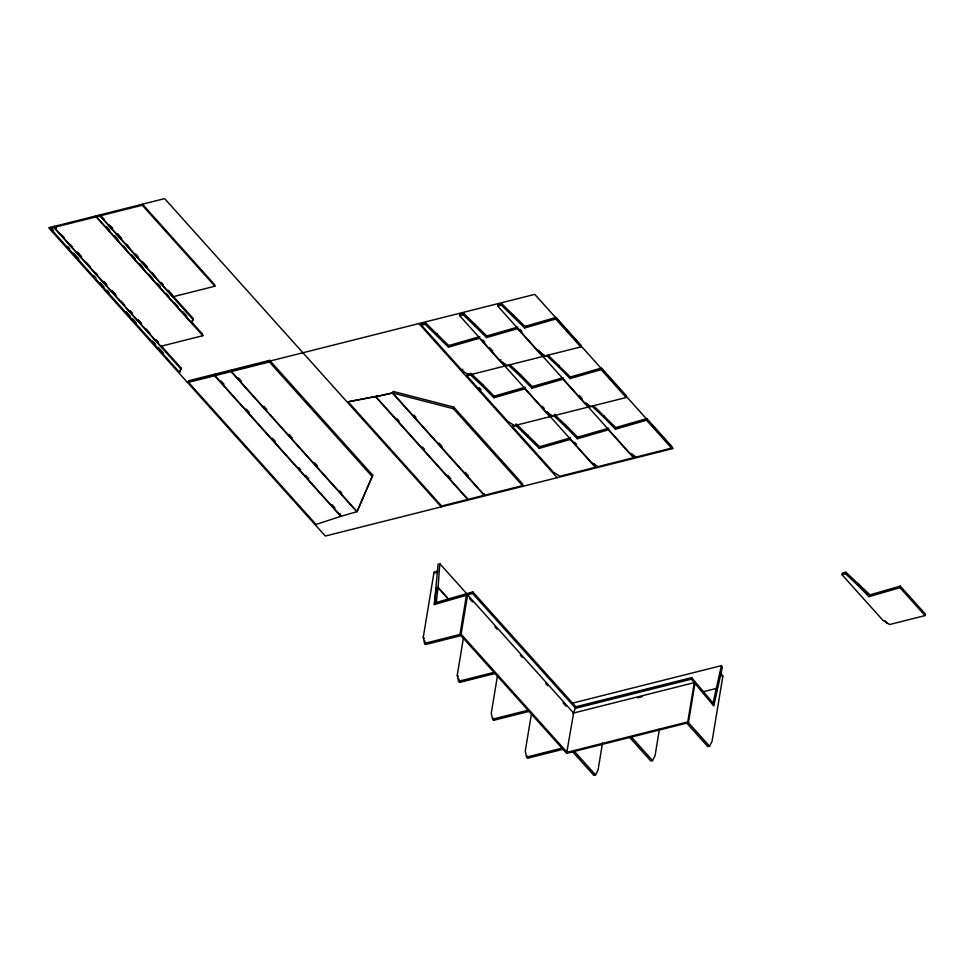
<?xml version="1.0" encoding="UTF-8"?>
<svg xmlns="http://www.w3.org/2000/svg" width="974" height="974" viewBox="0 0 974 974"><rect width="100%" height="100%" fill="white"/><g stroke="black" fill="none" stroke-linecap="round" stroke-linejoin="round"><path stroke-width="1.46" d="M572.164 703.216L721.381 665.644L722.379 666.922L713.759 705.943L691.357 679.17L575.622 708.305L472.573 593.47L434.343 604.562L438.081 564.275L439.81 563.702L467.143 594.164M434.343 604.562L436.34 588.065L438.057 587.566L449.16 599.935L438.057 587.48L439.81 563.702M436.255 602.48L438.057 587.566M472.573 593.47L472.767 591.888L434.538 602.979M392.778 393.033L392.997 391.39L453.665 407.059L522.746 484.054L522.478 485.649L484.468 495.218L392.778 393.033L453.434 408.715L522.478 485.649M453.434 408.715L453.665 407.059M472.767 591.888L575.853 706.771L573.223 713.893M161.002 345.6L181.188 368.087L179.581 372.372L50.368 228.366L50.538 227.295L53.57 230.68M181.006 369.158L53.874 227.478L54.057 226.418L56.078 228.659M191.221 321.505L202.324 333.887L202.835 335.701L160.832 346.281L54.167 227.405L54.337 226.345L56.358 228.586M202.835 335.701L96.158 216.837L96.341 215.765M167.942 290.374L193.242 318.571L191.671 322.869L96.45 216.764L96.621 215.692M193.071 319.642L99.969 215.875L100.139 214.816L104.194 219.32M214.913 286.21L142.253 205.234L142.423 204.163L214.414 284.396L214.913 286.21L172.909 296.778L100.249 215.802L100.432 214.743M179.581 372.372L181.188 368.087M191.671 322.869L193.242 318.571M188.518 382.332L188.786 380.724L214.913 374.15L214.645 375.745L340.803 516.342L316.051 524.45L188.518 382.332L214.645 375.745M214.937 375.672L215.193 374.077L231.349 370.01L231.082 371.605L356.825 511.74L341.083 516.269L214.937 375.672L231.082 371.605M231.374 371.544L231.642 369.937L269.652 360.368L372.738 475.251L357.068 511.618L231.374 371.544L269.384 361.975L372.421 476.81M269.384 361.975L269.652 360.368M421.511 325.219L421.766 323.624L425.382 322.711L448.722 345.575L448.454 347.17L479.537 338.222L504.556 366.114L469.115 375.027L462.492 370.887L421.511 325.219L425.127 324.318L448.454 347.17M425.127 324.318L425.382 322.711M437.022 335.494L437.277 333.887M459.606 315.637L459.874 314.03L463.49 313.117L486.817 335.981L486.562 337.576L517.632 328.628L542.664 356.521L507.223 365.445L500.587 361.305L459.606 315.637L463.222 314.724L486.562 337.576M463.222 314.724L463.49 313.117M462.492 370.887L462.747 369.292M460.994 635.608L425.541 644.532L424.53 643.388L423.252 637.325L434.063 572.018L437.582 571.129L437.399 572.188M547.218 411.758L550.225 415.107L549.957 416.702L514.516 425.626L507.892 421.486L466.911 375.818L467.167 374.223L469.578 373.614M475.117 325.9L475.385 324.293M549.957 416.702L524.937 388.821L493.855 397.769L482.422 386.081L482.678 384.487L470.783 373.31M497.714 306.043L497.982 304.436L501.598 303.535L524.925 326.387L524.657 327.982L555.74 319.034L580.76 346.927L545.318 355.851L538.695 351.711L497.714 306.043L501.33 305.13L524.657 327.982M501.33 305.13L501.598 303.535M493.855 397.769L494.122 396.162L482.678 384.487M500.587 361.305L500.855 359.698M504.556 366.114L504.824 364.507L502.815 362.279M586.324 403.285L588.32 405.513L588.065 407.108L552.623 416.032L545.988 411.892L505.007 366.224L505.275 364.629M513.225 316.307L513.493 314.712M722.745 676.906L720.59 674.507L720.821 673.497L722.915 675.834L712.104 741.153L709.583 746.242L687.766 721.917L567.075 752.305L461.104 634.184L467.605 594.907L466.473 595.187L459.972 634.464L566.637 753.34L688.448 722.671L694.949 683.395L694.267 682.64L573.576 713.029L467.605 594.907M392.352 392.899L375.879 396.662L468.031 499.358L484.175 495.291L484.443 493.684M494.999 673.509L459.558 682.433L458.535 681.289L457.256 675.226L463.441 637.873M593.616 463.466L595.625 465.706L595.357 467.301L559.916 476.225L553.293 472.086L512.312 426.417L512.567 424.81M588.065 407.108L563.033 379.227L531.962 388.176L520.518 376.488L520.786 374.893L509.974 364.739M539.255 448.357L515.928 425.504L516.183 423.909L539.523 446.762L539.255 448.357L570.338 439.42L595.357 467.301M524.937 388.821L525.193 387.214L494.122 396.162M531.962 388.176L532.218 386.568L520.786 374.893M538.695 351.711L538.963 350.104M527.823 436.681L528.078 435.086M542.664 356.521L542.92 354.913L539.925 351.577M548.082 355.145L570.326 376.987L601.408 368.038L626.428 395.919L626.16 397.526L590.719 406.438L584.096 402.299L543.115 356.63L543.382 355.035M555.74 319.034L556.008 317.439L524.925 326.387M497.458 675.773L491.273 713.126L492.54 719.189L493.562 720.322L529.004 711.41M631.724 453.884L633.721 456.112L633.465 457.707L598.024 466.631L591.388 462.492L550.407 416.823L550.675 415.228M626.16 397.526L601.141 369.633L570.058 378.582L558.626 366.906L558.893 365.299M563.033 379.227L563.301 377.632L532.218 386.568M570.058 378.582L570.326 376.987M633.465 457.707L608.433 429.826L577.363 438.763L565.918 427.087L566.186 425.492L554.291 414.315M580.76 346.927L581.028 345.332L556.008 317.439M531.463 713.674L525.278 751.027L526.544 757.09L527.567 758.222L563.009 749.298M577.363 438.763L577.619 437.168L566.186 425.492M593.483 405.732L615.726 427.574L646.809 418.625L671.829 446.518L671.561 448.113L636.119 457.037L629.496 452.898L588.515 407.229L588.783 405.634M601.141 369.633L601.408 368.038M671.561 448.113L646.541 420.232L615.458 429.181L604.026 417.493L604.294 415.898M615.458 429.181L615.726 427.574M567.099 752.293L566.637 753.34L573.601 713.017M646.541 420.232L646.809 418.625M602.529 742.967L598.085 769.862L595.564 774.939L593.848 775.377L572.712 751.806M659.544 728.613L655.088 755.507L652.568 760.584L650.863 761.023L629.715 737.464M687.766 721.917L694.267 682.64M925.032 615.592L900.013 587.699L868.93 596.648L857.497 584.972L857.765 583.365L869.198 595.053L900.28 586.105L925.3 613.985L925.032 615.592L889.591 624.517L882.968 620.377L841.986 574.709L842.254 573.102L845.87 572.188L870.719 595.552M857.497 584.972L845.602 573.796L845.87 572.188M868.93 596.648L869.198 595.053M900.013 587.699L900.28 586.105M357.068 511.618L372.738 475.251M691.357 679.17L691.662 677.612L575.853 706.771M713.053 703.179L721.381 665.644M348.108 401.799L376.877 396.272L348.108 401.799L441.612 506.005L467.739 499.431L375.599 396.747M436.328 588.053L438.057 587.48M448.722 345.575L479.792 336.627M486.817 335.981L517.9 327.033M539.523 446.762L570.594 437.813M577.619 437.168L608.701 428.219M50.368 228.366L53.874 227.478M54.167 227.405L96.158 216.837M96.45 216.764L99.969 215.875M100.249 215.802L142.253 205.234M186.996 381.93L534.787 294.379L673.083 448.515L325.304 536.053L48.7 227.806L164.63 198.623L441.222 506.87M466.911 375.818L470.527 374.905L482.422 386.081M505.007 366.224L508.623 365.323L520.518 376.488M543.115 356.63L546.731 355.729L558.626 366.906M512.312 426.417L515.928 425.504M550.407 416.823L554.023 415.91L565.918 427.087M588.515 407.229L592.131 406.316L604.026 417.493M433.893 573.077L437.509 572.164M424.53 643.388L461.104 634.184M841.986 574.709L845.602 573.796M458.535 681.289L493.976 672.364M492.54 719.189L527.981 710.265M637.714 697.81L642.11 696.702M702.753 691.881L715.987 688.484L716.986 689.75L715.975 688.557M526.544 757.09L561.998 748.166M709.583 746.242L707.879 746.668L686.731 723.11M375.879 396.662L392.449 393.058L484.175 495.291M884.928 620.669L887.484 623.506M519.909 329.261L521.906 331.489M579.323 395.481L582.318 398.816M482.8 339.975L484.796 342.203M489.812 347.779L492.807 351.127M542.214 406.182L544.21 408.41M574.599 442.281L576.608 444.509M479.171 387.591L481.168 389.819M418.857 323.563L557.152 477.698M413.889 415.058L415.91 417.31M439.091 443.146L442.111 446.518M465.292 472.341L468.324 475.714M397.124 418.844L399.157 421.097M422.448 447.054L424.469 449.306M447.76 475.263L450.792 478.648M631.432 737.026L652.568 760.584M469.517 598.584L472.56 601.981M494.914 626.891L496.947 629.155M520.311 655.198L522.344 657.462M545.708 683.492L547.741 685.757M562.984 702.741L566.028 706.138M110.561 226.041L112.594 228.293M117.659 233.955L121.713 238.472M135.91 254.287L137.943 256.552M143.008 262.201L147.062 266.718M161.258 282.533L163.291 284.798M168.356 290.447L172.41 294.964M109.246 224.957L112.29 228.342M117.343 233.979L121.397 238.496M126.45 244.133L129.493 247.518M135.556 254.287L137.59 256.539M142.642 262.176L146.697 266.693M151.749 272.33L155.803 276.835M160.856 282.484L162.889 284.737M106.75 226.991L109.794 230.375M114.859 236.012L116.88 238.277M132.074 255.212L135.118 258.597M140.183 264.234L142.204 266.499M157.398 283.422L160.442 286.819M182.722 311.643L186.777 316.16M106.434 227.015L109.465 230.388M114.506 236.012L118.548 240.517M123.588 246.142L126.62 249.514M131.673 255.139L134.692 258.512M139.745 264.137L143.787 268.641M148.827 274.266L152.869 278.759M157.91 284.384L159.931 286.636M165.994 293.381L169.013 296.766M174.066 302.39L178.096 306.883M184.159 313.628L186.18 315.88M574.417 751.38L595.564 774.939M238.447 377.924L241.491 381.309M263.796 406.17L266.839 409.567M289.144 434.416L292.188 437.813M314.505 462.674L317.536 466.059M339.853 490.92L341.874 493.185M220.964 380.895L223.996 384.267M246.203 409.007L249.222 412.392M272.44 438.251L275.459 441.624M298.677 467.496L300.686 469.748M305.739 475.361L308.77 478.745M331.976 504.605L335.007 507.978M77.555 252.217L81.597 256.71M103.804 281.462L106.823 284.834M111.876 290.459L115.918 294.964M130.041 310.706L132.062 312.958M138.125 319.703L141.145 323.076M156.29 339.95L158.312 342.203M423.252 637.325L424.274 638.457M457.256 675.226L458.279 676.358M61.119 234.284L64.15 237.656M70.201 244.401L72.21 246.653M77.263 252.278L81.292 256.771M86.345 262.396L90.375 266.888M95.428 272.513L97.437 274.765M103.487 281.51L106.519 284.883M111.56 290.508L115.602 295M120.642 300.625L124.684 305.118M129.725 310.743L131.746 312.995M137.797 319.74L140.828 323.112M145.869 328.737L149.911 333.23M155.962 339.975L157.971 342.227M67.705 246.422L69.726 248.674M73.756 253.179L78.809 258.804M93.954 275.679L95.963 277.931M100.005 282.423L104.048 286.928M107.079 290.301L109.088 292.553M126.255 311.68L130.297 316.185M132.318 318.425L136.348 322.93M152.504 340.937L155.536 344.309M158.567 347.681L163.608 353.306M691.662 677.612L714.064 704.385M340.048 513.602L340.803 516.342M527.056 755.8L527.567 758.222M493.051 717.899L493.562 720.322M458.791 678.793L459.558 682.433M424.786 640.892L425.541 644.532"/></g></svg>
